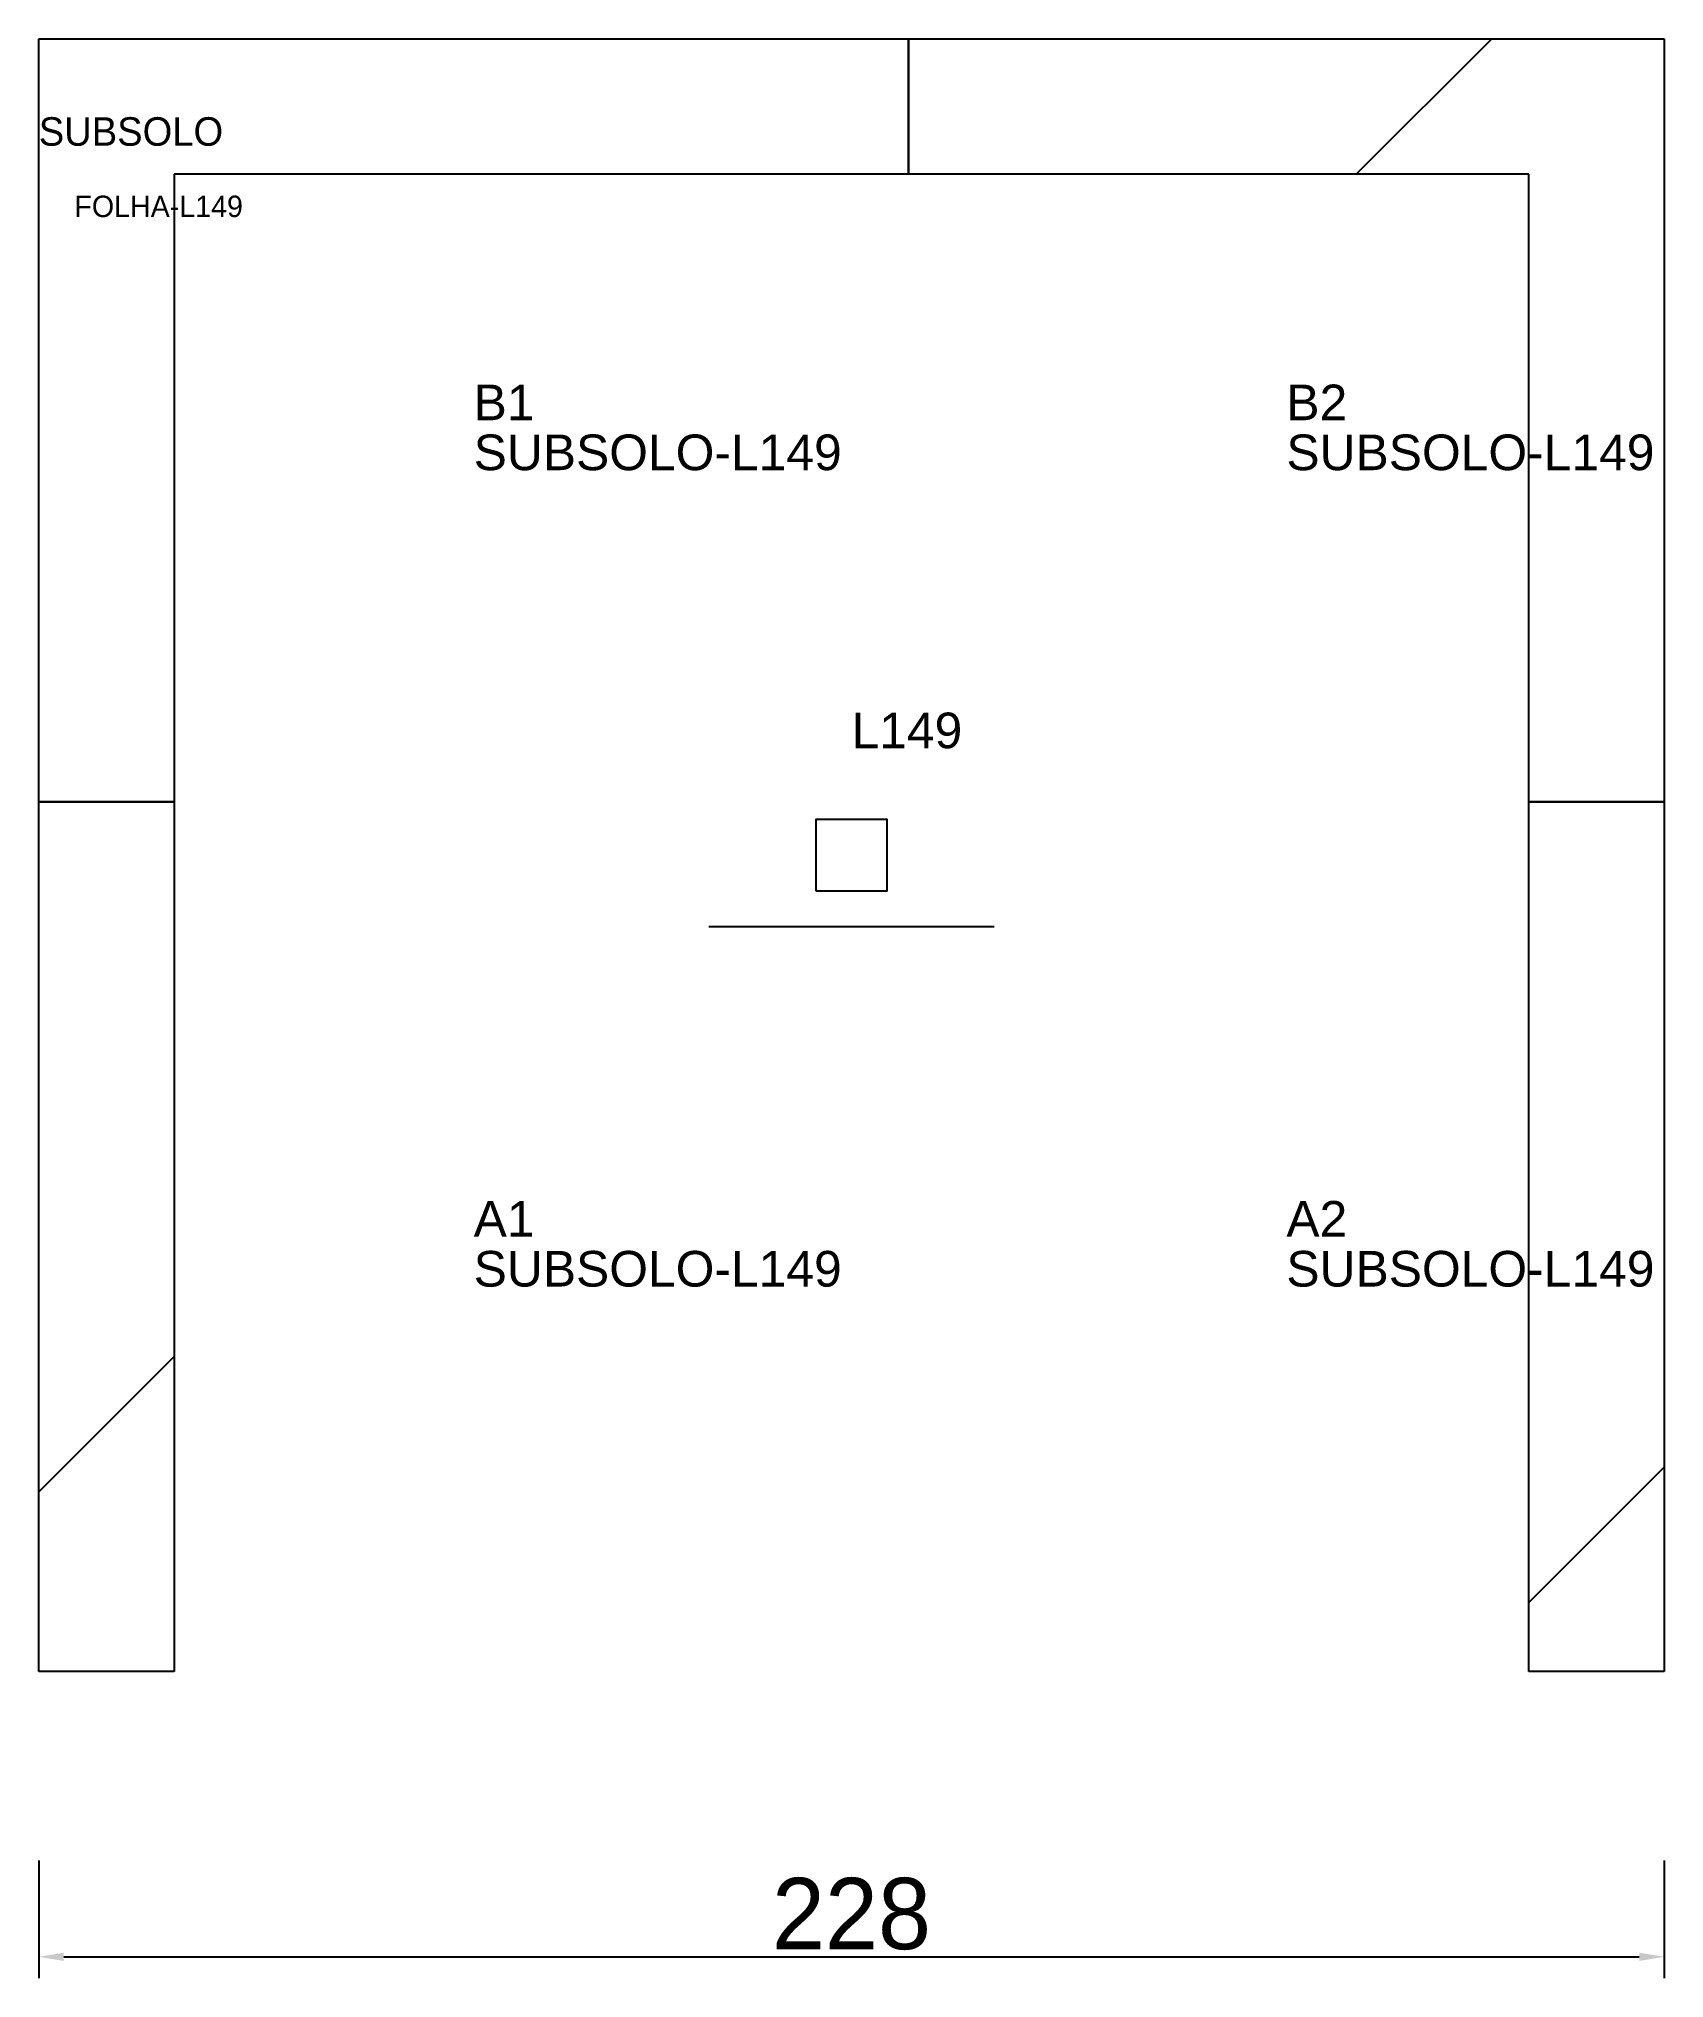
# Model space of a CAD drawing. Header units: metres. Extents: x 222 to 450, y -70 to 202.
import ezdxf

# ---------------------------------------------------------------- set-up
doc = ezdxf.new("R2010")
doc.units = ezdxf.units.M
for name, color, linetype in [('3', 3, 'CONTINUOUS'), ('AUX00', 7, 'CONTINUOUS'), ('COTA', 241, 'CONTINUOUS'), ('FOLHA', 255, 'CONTINUOUS'), ('Hachura', 251, 'CONTINUOUS'), ('NOMENCLATURA', 7, 'CONTINUOUS'), ('Nível', 160, 'CONTINUOUS'), ('Painéis', 200, 'CONTINUOUS'), ('Pilares', 5, 'CONTINUOUS'), ('SARR_2.2x7', 40, 'CONTINUOUS')]:
    doc.layers.add(name, color=color, linetype=linetype)
doc.styles.add('ARIAL', font='Arial.ttf')
doc.styles.add('STR_STANDARD', font='arial.ttf')
doc.dimstyles.new('EZ DXF', dxfattribs={"dimtxt": 10, "dimasz": 3.5, "dimexe": 3, "dimexo": 1.5, "dimgap": 1, "dimtad": 1, "dimdec": 1, "dimdsep": 46, "dimcen": 2.5, "dimazin": 3, "dimtfac": 1, "dimtmove": 0, "dimatfit": 3})

msp = doc.modelspace()

# ---------------------------------------------------------------- hatches: boundary and pattern name
at = {"layer": 'Hachura'}
h = msp.add_hatch(dxfattribs=at)
h.set_pattern_fill('ANSI31', scale=50)
h.paths.add_polyline_path([(222.2, 201.5), (450.2, 201.5), (450.2, -27.5), (431.2, -27.5), (431.2, 182.5), (241.2, 182.5), (241.2, -27.5), (222.2, -27.5)])
h = msp.add_hatch(dxfattribs=at)
h.set_pattern_fill('ANSI31', scale=50)
h.paths.add_polyline_path([(222.2, 201.5), (450.2, 201.5), (450.2, -27.5), (431.2, -27.5), (431.2, 182.5), (241.2, 182.5), (241.2, -27.5), (222.2, -27.5)])

# ---------------------------------------------------------------- linework, layer by layer
at = {"layer": '3'}
for points in [[(344.2, 182.5), (344.2, 201.5)], [(344.2, 182.5), (344.2, 201.5)], [(222.2, 94.5), (241.2, 94.5)], [(222.2, 94.5), (241.2, 94.5)], [(431.2, 94.5), (450.2, 94.5)], [(431.2, 94.5), (450.2, 94.5)]]:
    msp.add_lwpolyline(points, close=True, dxfattribs=at)
at = {"layer": 'Painéis', "color": 200}
for p, q in [((222.2, 201.5), (450.2, 201.5)), ((222.2, -27.5), (222.2, 201.5)), ((222.2, 201.5), (450.2, 201.5)), ((222.2, -27.5), (222.2, 201.5)), ((450.2, 201.5), (450.2, -27.5)), ((450.2, 201.5), (450.2, -27.5)), ((431.2, 182.5), (241.2, 182.5)), ((241.2, 182.5), (241.2, -27.5)), ((431.2, 182.5), (241.2, 182.5)), ((241.2, 182.5), (241.2, -27.5)), ((431.2, -27.5), (431.2, 182.5)), ((431.2, -27.5), (431.2, 182.5)), ((241.2, -27.5), (222.2, -27.5)), ((241.2, -27.5), (222.2, -27.5)), ((450.2, -27.5), (431.2, -27.5)), ((450.2, -27.5), (431.2, -27.5))]:
    msp.add_line(p, q, dxfattribs=at)
at = {"layer": 'Pilares'}
msp.add_lwpolyline([(331.2, 82), (341.2, 82), (341.2, 92), (331.2, 92)], close=True, dxfattribs=at)
msp.add_lwpolyline([(331.2, 82), (341.2, 82), (341.2, 92), (331.2, 92)], close=True, dxfattribs=at)
at = {"layer": 'SARR_2.2x7'}
msp.add_line((316.2, 77), (356.2, 77), dxfattribs=at)
msp.add_line((316.2, 77), (356.2, 77), dxfattribs=at)

# ---------------------------------------------------------------- texts
at = {"layer": '3', "style": 'STR_STANDARD'}
for s, p in [('B1', (283.2, 148)), ('B1', (283.2, 148)), ('B2', (397.2, 148)), ('B2', (397.2, 148)), ('A1', (283.2, 33.5)), ('A1', (283.2, 33.5)), ('A2', (397.2, 33.5)), ('A2', (397.2, 33.5))]:
    msp.add_text(s, height=5, dxfattribs=at).set_placement(p)
at = {"layer": 'AUX00', "style": 'STR_STANDARD'}
for p in [(283.2, 141), (283.2, 141), (397.2, 141), (397.2, 141), (283.2, 26.5), (283.2, 26.5), (397.2, 26.5), (397.2, 26.5)]:
    msp.add_text('SUBSOLO-L149', height=5, dxfattribs=at).set_placement(p)
at = {"layer": 'FOLHA'}
msp.add_text('FOLHA-L149', height=3, dxfattribs=at).set_placement((227.2, 176.5))
msp.add_text('FOLHA-L149', height=3, dxfattribs=at).set_placement((227.2, 176.5))
at = {"layer": 'NOMENCLATURA', "insert": (336.2, 107), "char_height": 5, "attachment_point": 1, "style": 'ARIAL'}
msp.add_mtext('L149', dxfattribs=at)
msp.add_mtext('L149', dxfattribs=at)
at = {"layer": 'Nível'}
msp.add_text('SUBSOLO', height=4, dxfattribs=at).set_placement((222.2, 186.5))
msp.add_text('SUBSOLO', height=4, dxfattribs=at).set_placement((222.2, 186.5))

# ---------------------------------------------------------------- dimensions: what is measured, and where the dimension line sits
at = {"layer": 'COTA'}
msp.add_linear_dim(base=(222.2, -67.5), p1=(222.2, -52.5), p2=(450.2, -52.5), dimstyle='EZ DXF', dxfattribs=at).render()
msp.add_linear_dim(base=(222.2, -67.5), p1=(222.2, -52.5), p2=(450.2, -52.5), dimstyle='EZ DXF', dxfattribs=at).render()

doc.saveas('drawing.dxf')
